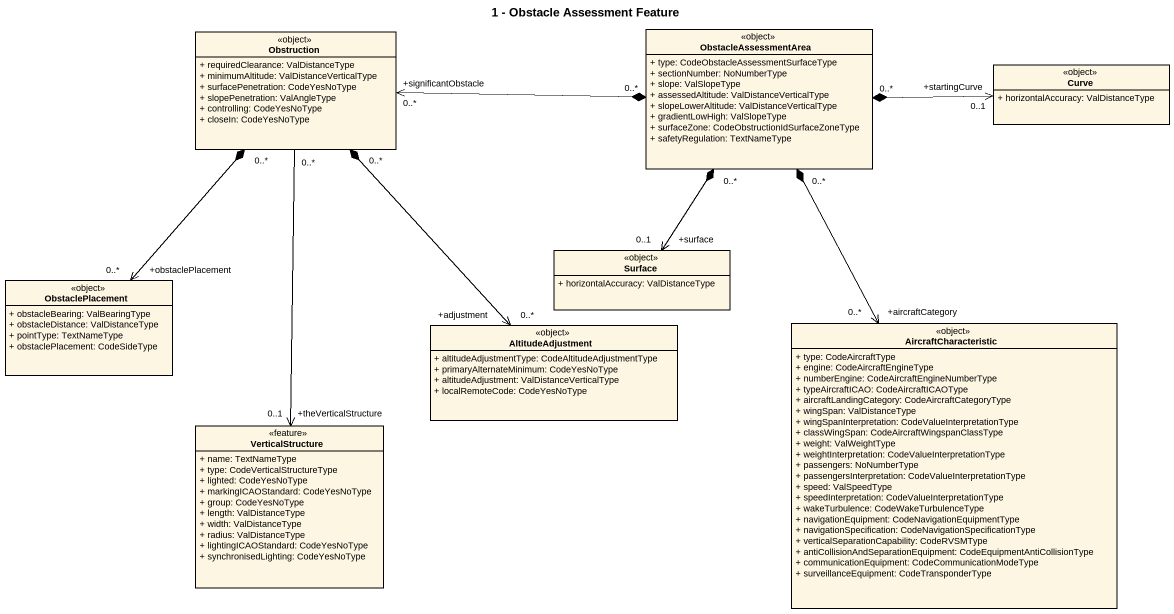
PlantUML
@startuml
title 1 - Obstacle Assessment Feature
hide circle
hide empty members
skinparam classAttributeIconSize 0
class Obstruction <<object>> {
  + requiredClearance: ValDistanceType
  + minimumAltitude: ValDistanceVerticalType
  + surfacePenetration: CodeYesNoType
  + slopePenetration: ValAngleType
  + controlling: CodeYesNoType
  + closeIn: CodeYesNoType
}
class ObstacleAssessmentArea <<object>> {
  + type: CodeObstacleAssessmentSurfaceType
  + sectionNumber: NoNumberType
  + slope: ValSlopeType
  + assessedAltitude: ValDistanceVerticalType
  + slopeLowerAltitude: ValDistanceVerticalType
  + gradientLowHigh: ValSlopeType
  + surfaceZone: CodeObstructionIdSurfaceZoneType
  + safetyRegulation: TextNameType
}
class Curve <<object>> {
  + horizontalAccuracy: ValDistanceType
}
class Surface <<object>> {
  + horizontalAccuracy: ValDistanceType
}
class ObstaclePlacement <<object>> {
  + obstacleBearing: ValBearingType
  + obstacleDistance: ValDistanceType
  + pointType: TextNameType
  + obstaclePlacement: CodeSideType
}
class AltitudeAdjustment <<object>> {
  + altitudeAdjustmentType: CodeAltitudeAdjustmentType
  + primaryAlternateMinimum: CodeYesNoType
  + altitudeAdjustment: ValDistanceVerticalType
  + localRemoteCode: CodeYesNoType
}
class AircraftCharacteristic <<object>> {
  + type: CodeAircraftType
  + engine: CodeAircraftEngineType
  + numberEngine: CodeAircraftEngineNumberType
  + typeAircraftICAO: CodeAircraftICAOType
  + aircraftLandingCategory: CodeAircraftCategoryType
  + wingSpan: ValDistanceType
  + wingSpanInterpretation: CodeValueInterpretationType
  + classWingSpan: CodeAircraftWingspanClassType
  + weight: ValWeightType
  + weightInterpretation: CodeValueInterpretationType
  + passengers: NoNumberType
  + passengersInterpretation: CodeValueInterpretationType
  + speed: ValSpeedType
  + speedInterpretation: CodeValueInterpretationType
  + wakeTurbulence: CodeWakeTurbulenceType
  + navigationEquipment: CodeNavigationEquipmentType
  + navigationSpecification: CodeNavigationSpecificationType
  + verticalSeparationCapability: CodeRVSMType
  + antiCollisionAndSeparationEquipment: CodeEquipmentAntiCollisionType
  + communicationEquipment: CodeCommunicationModeType
  + surveillanceEquipment: CodeTransponderType
}
class VerticalStructure <<feature>> {
  + name: TextNameType
  + type: CodeVerticalStructureType
  + lighted: CodeYesNoType
  + markingICAOStandard: CodeYesNoType
  + group: CodeYesNoType
  + length: ValDistanceType
  + width: ValDistanceType
  + radius: ValDistanceType
  + lightingICAOStandard: CodeYesNoType
  + synchronisedLighting: CodeYesNoType
}
Obstruction "0..*" *--> "+obstaclePlacement\n0..*" ObstaclePlacement
ObstacleAssessmentArea "0..*" *-left-> "+significantObstacle\n0..*" Obstruction
ObstacleAssessmentArea "0..*" *-right-> "+startingCurve\n0..1" Curve
ObstacleAssessmentArea "0..*" *--> "+surface\n0..1" Surface
ObstacleAssessmentArea "0..*" *--> "+aircraftCategory\n0..*" AircraftCharacteristic
AltitudeAdjustment "+adjustment\n0..*" <-up-* "0..*" Obstruction
VerticalStructure "+theVerticalStructure\n0..1" <-up- "0..*" Obstruction
@enduml
